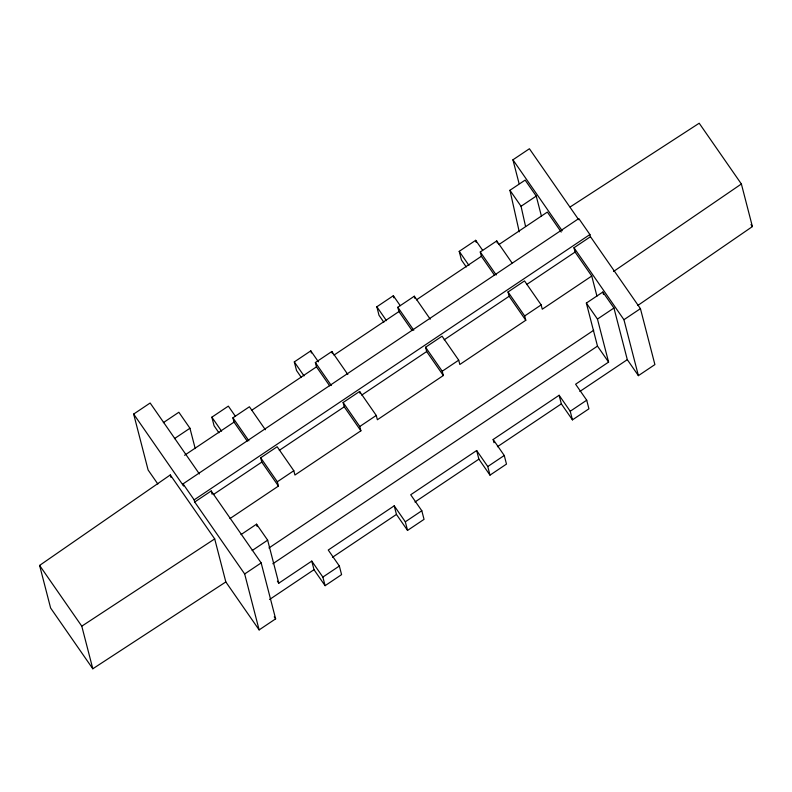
<?xml version="1.0" encoding="UTF-8"?>
<svg xmlns="http://www.w3.org/2000/svg" width="792" height="792" viewBox="0 0 792 792"><rect width="100%" height="100%" fill="white"/><g stroke="black" fill="none" stroke-linecap="round" stroke-linejoin="round"><path stroke-width="1.19" d="M225.829 581.942L92.803 668.775L50.619 608.018L39.6 565.419L170.3 474.943L214.701 538.907L225.829 581.942L259.132 629.907L275.626 618.849L261.162 562.914L211.207 490.961L194.713 502.009L244.669 573.962L259.132 629.907M637.817 305.455L752.4 226.581L741.381 183.982L699.197 123.225L570.181 206.95M613.503 271.507L741.381 183.982M157.836 484.001L148.124 470.012L133.66 414.067L150.143 403.009L199.396 473.953M519.087 183.615L512.929 159.806L529.412 148.748L578.665 219.691M163.33 422.661L178.853 412.256L189.951 428.244L195.208 448.559M519.245 231.818L509.939 190.288L525.136 180.101L536.243 196.089L541.5 216.424M174.428 438.649L189.951 428.244M525.561 226.453L521.047 206.276L536.243 196.089M218.939 432.788L214.088 425.789L211.86 417.186L228.344 406.128L235.283 416.127M301.386 377.517L296.535 370.517L294.307 361.914L310.801 350.856L318.433 361.845M466.29 266.963L461.429 259.974L459.212 251.361L475.695 240.313L482.635 250.302M383.843 322.235L378.982 315.246L376.853 306.781L393.347 295.723L400.227 305.653M247.213 441.104L234.036 422.116L232.917 417.82L249.411 406.761L265.37 429.749M329.66 385.833L316.483 366.844L315.365 362.548L331.858 351.49L347.817 374.477M412.117 330.561L398.93 311.573L397.822 307.266L414.305 296.218L430.264 319.196M494.564 275.289L481.378 256.301L480.269 251.995L496.762 240.936L512.018 262.924M184.566 455.281L234.036 422.116M251.539 410.385L316.483 366.844M333.986 355.113L398.93 311.573M416.434 299.841L481.378 256.301M498.881 244.57L547.341 212.078L561.221 232.066M133.66 414.067L183.615 486.021L183.051 483.872L578.813 218.552L589.911 234.541L590.476 236.699L640.431 308.652L654.895 364.587L638.402 375.646L627.304 359.657L613.948 308.019L602.851 292.03L586.357 303.079L597.485 346.114L608.593 362.102L575.606 384.219L586.714 400.207L588.931 408.811L572.448 419.869L561.34 403.88L559.122 395.267L493.159 439.491L493.99 442.718M194.713 502.009L194.159 499.861L589.911 234.541M229.977 518.572L278.438 486.08L261.786 462.092L260.677 457.796L277.16 446.738L293.812 470.725L294.931 475.022L360.885 430.808L359.776 426.502L343.124 402.514L359.608 391.466L376.259 415.444L377.378 419.75L443.332 375.527L442.223 371.23L425.571 347.243L442.065 336.184L458.716 360.172L459.825 364.478L525.789 320.255L524.67 315.958L508.018 291.971L524.512 280.913L541.164 304.9L542.273 309.207L591.743 276.042L575.091 252.054L573.982 247.748L590.476 236.699M213.325 494.584L261.786 462.092M279.289 450.361L344.233 406.821L343.124 402.514M361.736 395.089L426.68 351.549L425.571 347.243M444.193 339.808L509.137 296.277L508.018 291.971M526.63 284.546L575.091 252.054M278.438 486.08L277.329 481.774L293.812 470.725M359.776 426.502L376.259 415.444M442.223 371.23L458.716 360.172M524.67 315.958L541.164 304.9M241.035 534.58L256.558 524.175L267.656 540.164L278.784 583.199L311.771 561.092L322.869 577.081L325.096 585.684L341.58 574.626L339.352 566.023L328.254 550.034L394.218 505.821L405.316 521.809L407.543 530.412L424.037 519.354L421.809 510.751L410.711 494.762L476.665 450.539L487.773 466.538L489.991 475.141L506.484 464.082L504.257 455.479L493.159 439.491M252.143 550.569L267.656 540.164M608.593 362.102L597.455 319.067L613.948 308.019M268.953 547.975L593.713 330.264M244.669 573.962L261.162 562.914M638.402 375.646L623.938 319.701L640.431 308.652M272.824 563.765L597.485 346.114M269.577 599.485L313.998 569.696L311.771 561.092M332.511 557.281L396.445 514.424L394.218 505.821M414.958 502.009L478.893 459.152L476.665 450.539M497.416 446.738L561.34 403.88M579.853 391.466L627.304 359.657M322.869 577.081L339.352 566.023M405.316 521.809L421.809 510.751M487.773 466.538L504.257 455.479M572.448 419.869L570.22 411.256L586.714 400.207M92.803 668.775L81.784 626.175L214.701 538.907M750.994 224.562L752.4 226.581M512.929 159.806L562.181 230.749M573.982 247.748L623.938 319.701M509.939 190.288L521.047 206.276M586.357 303.079L597.455 319.067M480.269 251.995L496.228 274.982M509.137 296.277L525.789 320.255M459.212 251.361L468.923 265.35M559.122 395.267L570.22 411.256M397.822 307.266L413.78 330.254M426.68 351.549L443.332 375.527M478.893 459.152L489.991 475.141M315.365 362.548L331.323 385.526M344.233 406.821L360.885 430.808M294.307 361.914L304.019 375.903M232.917 417.82L248.876 440.807M260.677 457.796L277.329 481.774M211.86 417.186L221.572 431.175M313.998 569.696L325.096 585.684M277.398 581.199L278.784 583.199M183.051 483.872L194.159 499.861M274.24 616.849L275.626 618.849M39.6 565.419L81.784 626.175M376.853 306.781L386.486 320.681M396.445 514.424L407.543 530.412M602.851 292.03L603.464 294.396M591.743 276.042L596.95 296.158M496.762 240.936L497.317 243.095M475.695 240.313L476.249 242.461M414.305 296.218L414.869 298.366M359.608 391.466L360.172 393.614M331.858 351.49L332.412 353.638M310.801 350.856L311.355 353.004M256.558 524.175L257.172 526.571M211.207 490.961L212.038 494.188M170.3 474.943L170.914 477.338M393.347 295.723L393.881 297.841"/></g></svg>
